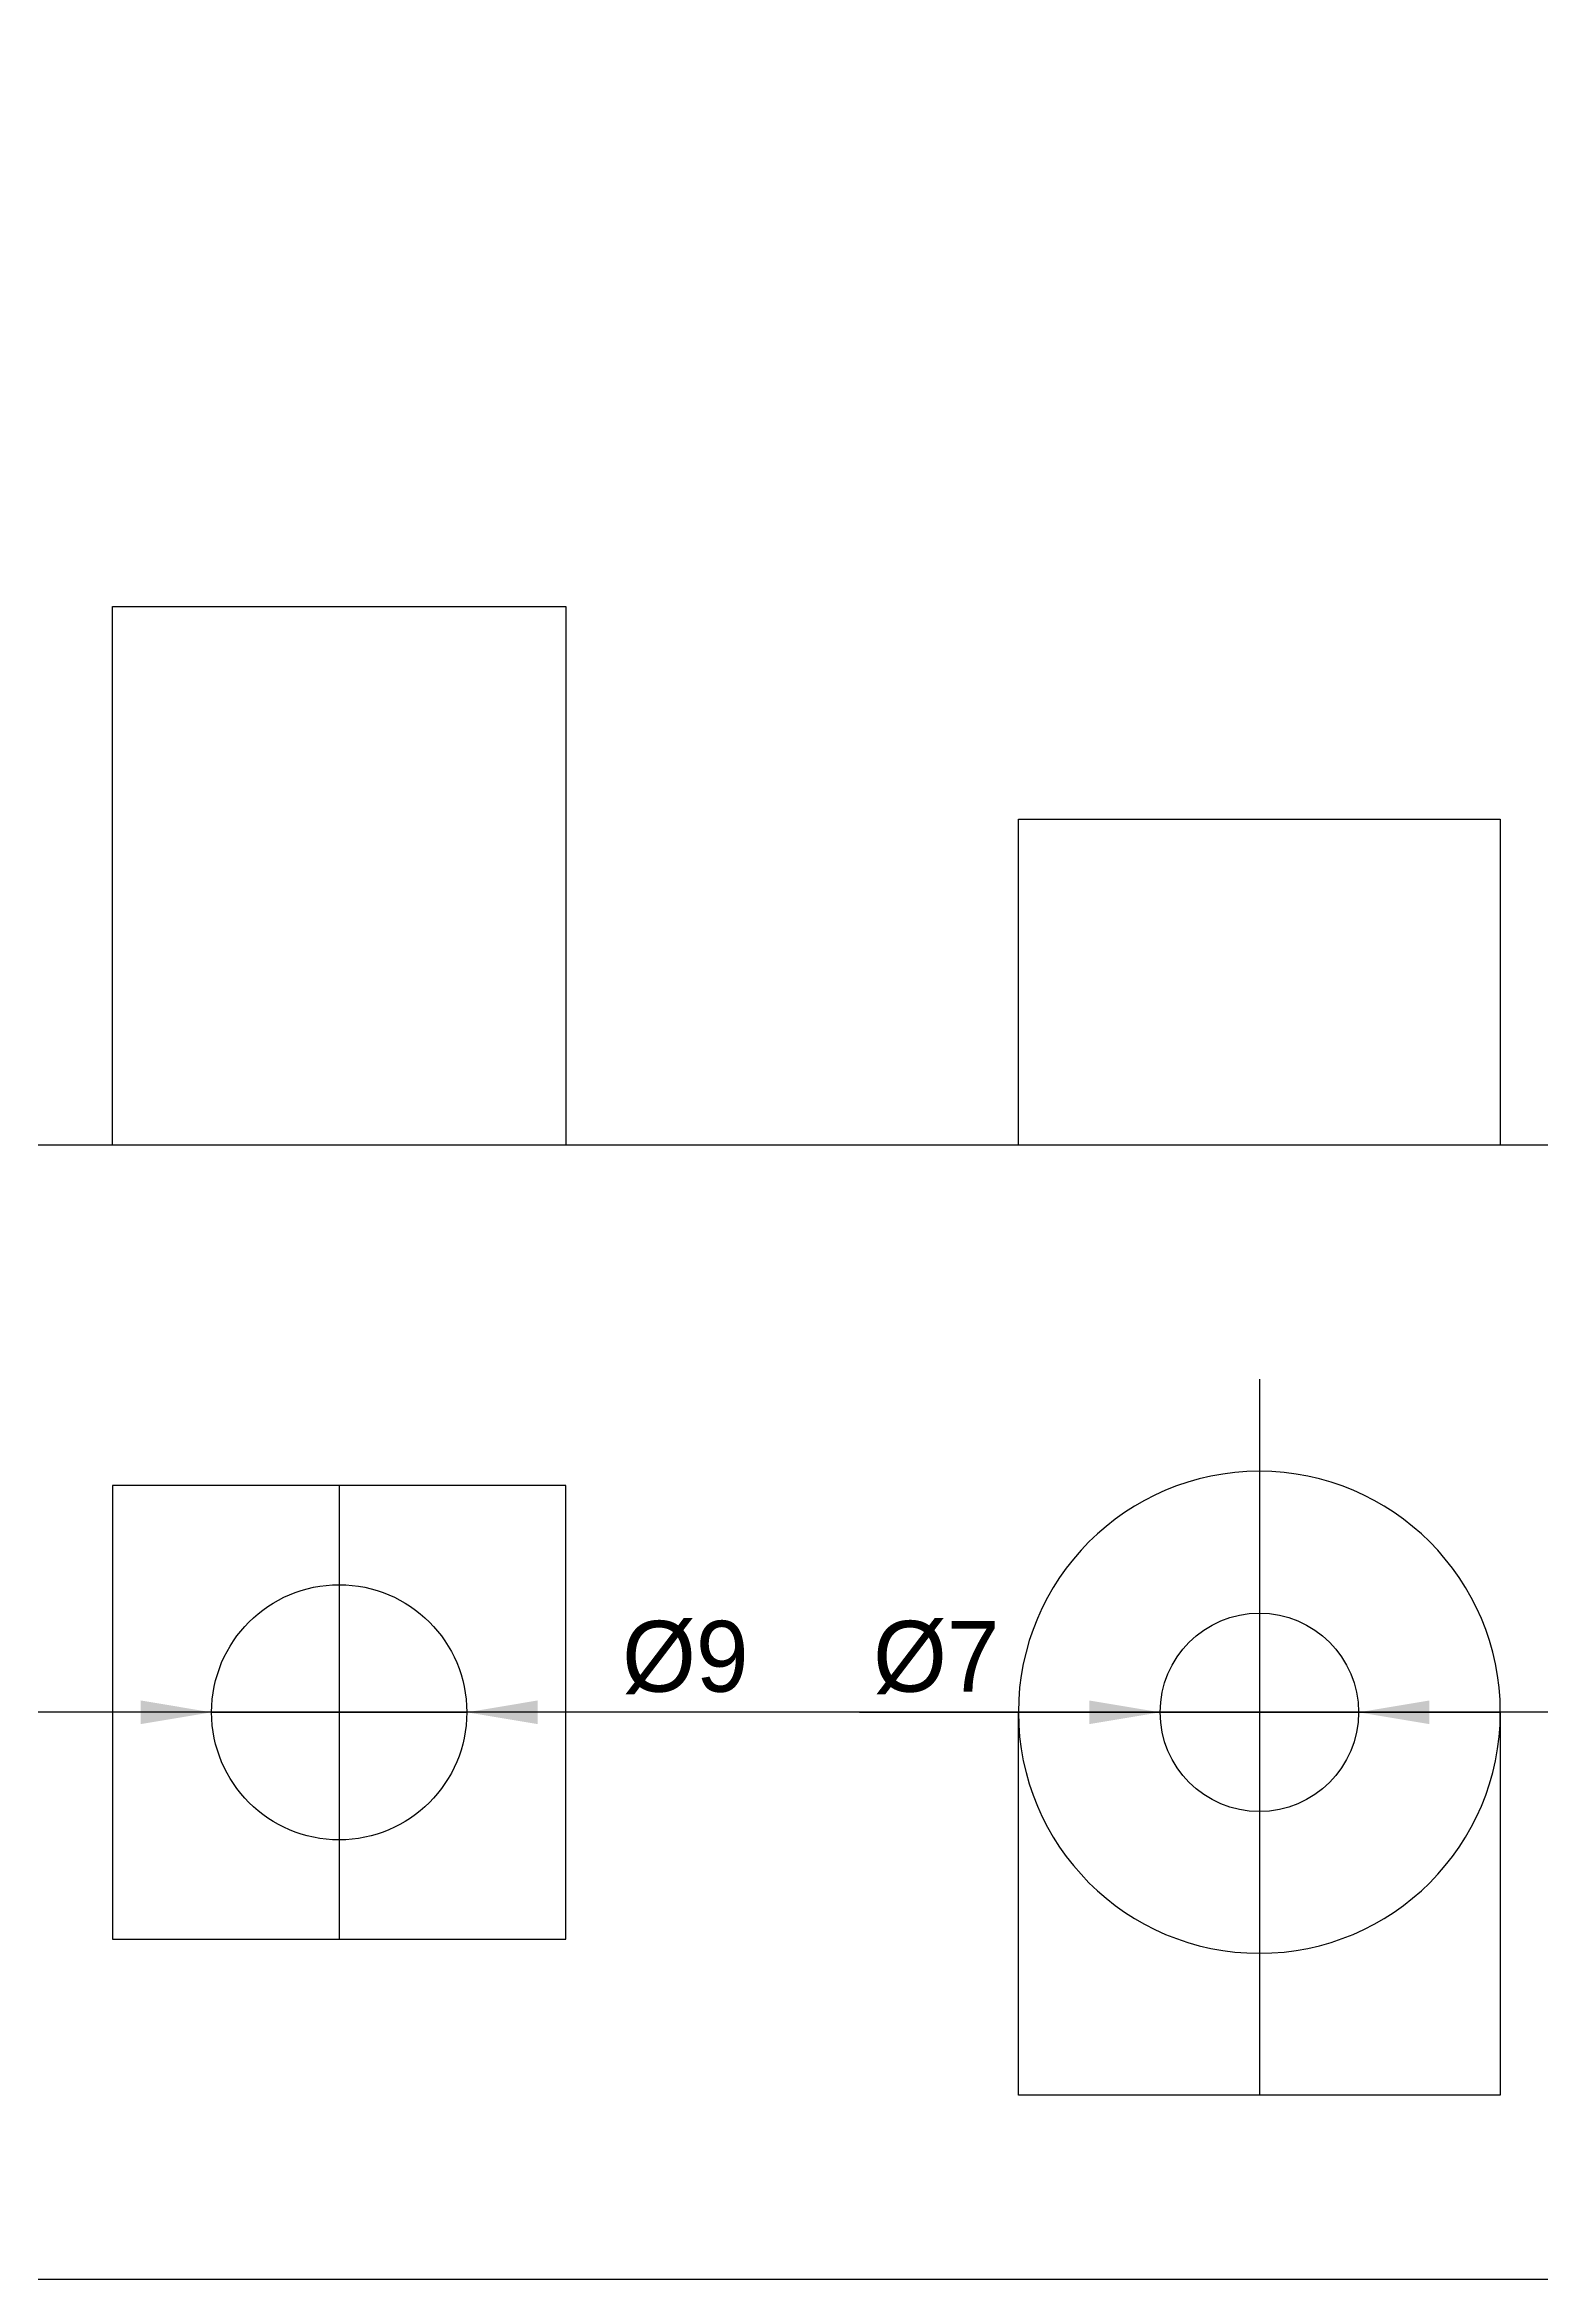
# Model space of a CAD drawing. Extents: x 0 to 200, y -40 to 190.
# Drawn here: x 36 to 88.8, y -40 to 38.8 of the extents above; entities that cross this region are included whole.
import ezdxf

# ---------------------------------------------------------------- set-up
doc = ezdxf.new("R2010")
doc.units = 0
doc.layers.get('DEFPOINTS').update_dxf_attribs({"linetype": 'CONTINUOUS'})
for name, color, linetype in [('ANNOTATION', 7, 'CONTINUOUS'), ('CASE', 7, 'CONTINUOUS'), ('GUIDE', 7, 'CONTINUOUS'), ('HOJO_SEN', 195, 'CONTINUOUS'), ('HOLE', 130, 'CONTINUOUS'), ('PHONE_JACK', 112, 'CONTINUOUS'), ('VOLUME', 112, 'CONTINUOUS')]:
    doc.layers.add(name, color=color, linetype=linetype)
doc.dimstyles.get("Standard").update_dxf_attribs({"dimtxt": 0.18, "dimasz": 0.18, "dimexe": 0.18, "dimexo": 0.0625, "dimgap": 0.09, "dimtad": 0, "dimtih": 1, "dimtoh": 1, "dimzin": 0, "dimcen": 0.09, "dimazin": 3, "dimtfac": 1, "dimtofl": 0, "dimtmove": 0, "dimatfit": 3})

# ---------------------------------------------------------------- blocks, each defined once
blk = doc.blocks.new('*U3')
at = {"layer": 'VOLUME'}
for points in [[(-8.5, 11), (8.5, 11), (8.5, 22.5), (-8.5, 22.5)], [(8.5, -9), (-8.5, -9), (-8.5, -22.5), (8.5, -22.5)]]:
    blk.add_lwpolyline(points, close=True, dxfattribs=at)
blk.add_circle((0, -9), 8.5, dxfattribs=at)
blk = doc.blocks.new('*U4')
at = {"layer": 'HOJO_SEN', "color": 0, "linetype": 'BYBLOCK'}
blk.add_blockref('*U3', (76.5, 0), dxfattribs=at)
blk = doc.blocks.new('*U48')
at = {"layer": 'ANNOTATION', "color": 0}
blk.add_text('Ø9', height=2.5, dxfattribs=at).set_placement((56.385, -19.274))
blk = doc.blocks.new('*D15')
at = {"layer": 'ANNOTATION', "color": 0}
for p, q in [((39.402, -20), (36.902, -20)), ((41.902, -20), (50.902, -20)), ((61.516, -20), (53.402, -20))]:
    blk.add_line(p, q, dxfattribs=at)
for points in [[(39.402, -19.583), (39.402, -20.417), (41.902, -20)], [(53.402, -19.583), (53.402, -20.417), (50.902, -20)]]:
    blk.add_solid(points, dxfattribs=at)
at = {"layer": 'DEFPOINTS', "color": 0}
for p in [(41.902, -20), (50.902, -20)]:
    blk.add_point(p, dxfattribs=at)
at = {"layer": 'ANNOTATION'}
blk.add_blockref('*U48', (0, 0), dxfattribs=at)
blk = doc.blocks.new('*U83')
at = {"layer": 'ANNOTATION', "color": 0}
blk.add_text('Ø7', height=2.5, dxfattribs=at).set_placement((65.238, -19.274))
blk = doc.blocks.new('*D42')
at = {"layer": 'ANNOTATION', "color": 0}
for p, q in [((64.754, -20), (72.863, -20)), ((82.363, -20), (75.363, -20)), ((84.863, -20), (87.363, -20))]:
    blk.add_line(p, q, dxfattribs=at)
for points in [[(72.863, -19.583), (72.863, -20.417), (75.363, -20)], [(84.863, -19.583), (84.863, -20.417), (82.363, -20)]]:
    blk.add_solid(points, dxfattribs=at)
at = {"layer": 'DEFPOINTS', "color": 0}
for p in [(75.363, -20), (82.363, -20)]:
    blk.add_point(p, dxfattribs=at)
at = {"layer": 'ANNOTATION'}
blk.add_blockref('*U83', (0, 0), dxfattribs=at)

msp = doc.modelspace()

# ---------------------------------------------------------------- linework, layer by layer
at = {"layer": 'CASE'}
for points in [[(200, 0), (0, 0), (0, 150), (200, 150)], [(200, 0), (0, 0), (0, -40), (200, -40)]]:
    msp.add_lwpolyline(points, close=True, dxfattribs=at)
at = {"layer": 'GUIDE'}
for p, q in [((78.863, -8.245), (78.863, -33.5)), ((46.402, -12), (46.402, -28)), ((184.709, -20), (12.877, -20))]:
    msp.add_line(p, q, dxfattribs=at)
at = {"layer": 'HOJO_SEN'}
msp.add_line((200, -20), (0, -20), dxfattribs=at)
at = {"layer": 'HOLE'}
for centre, radius in [((46.402, -20), 4.5), ((78.863, -20), 3.5)]:
    msp.add_circle(centre, radius, dxfattribs=at)
at = {"layer": 'PHONE_JACK'}
for points in [[(54.402, 0), (38.402, 0), (38.402, 19), (54.402, 19)], [(54.402, -12), (38.402, -12), (38.402, -28), (54.402, -28)]]:
    msp.add_lwpolyline(points, close=True, dxfattribs=at)
msp.add_circle((46.402, -20), 4.5, dxfattribs=at)

# ---------------------------------------------------------------- block references
at = {"layer": 'HOJO_SEN', "xscale": -1}
msp.add_blockref('*U4', (155.363, -11), dxfattribs=at)

# ---------------------------------------------------------------- dimensions: what is measured, and where the dimension line sits
at = {"layer": 'ANNOTATION'}
for p1, p2, picture, middle in [((41.902, -20), (50.902, -20), '*D15', (58.709, -18.029)), ((82.363, -20), (75.363, -20), '*D42', (67.559, -18.029))]:
    dim = msp.add_diameter_dim_2p(p1=p1, p2=p2, dimstyle='Standard', dxfattribs=at)
    dim.commit()
    dim.dimension.update_dxf_attribs({"geometry": picture, "text_midpoint": middle})

doc.saveas('drawing.dxf')
